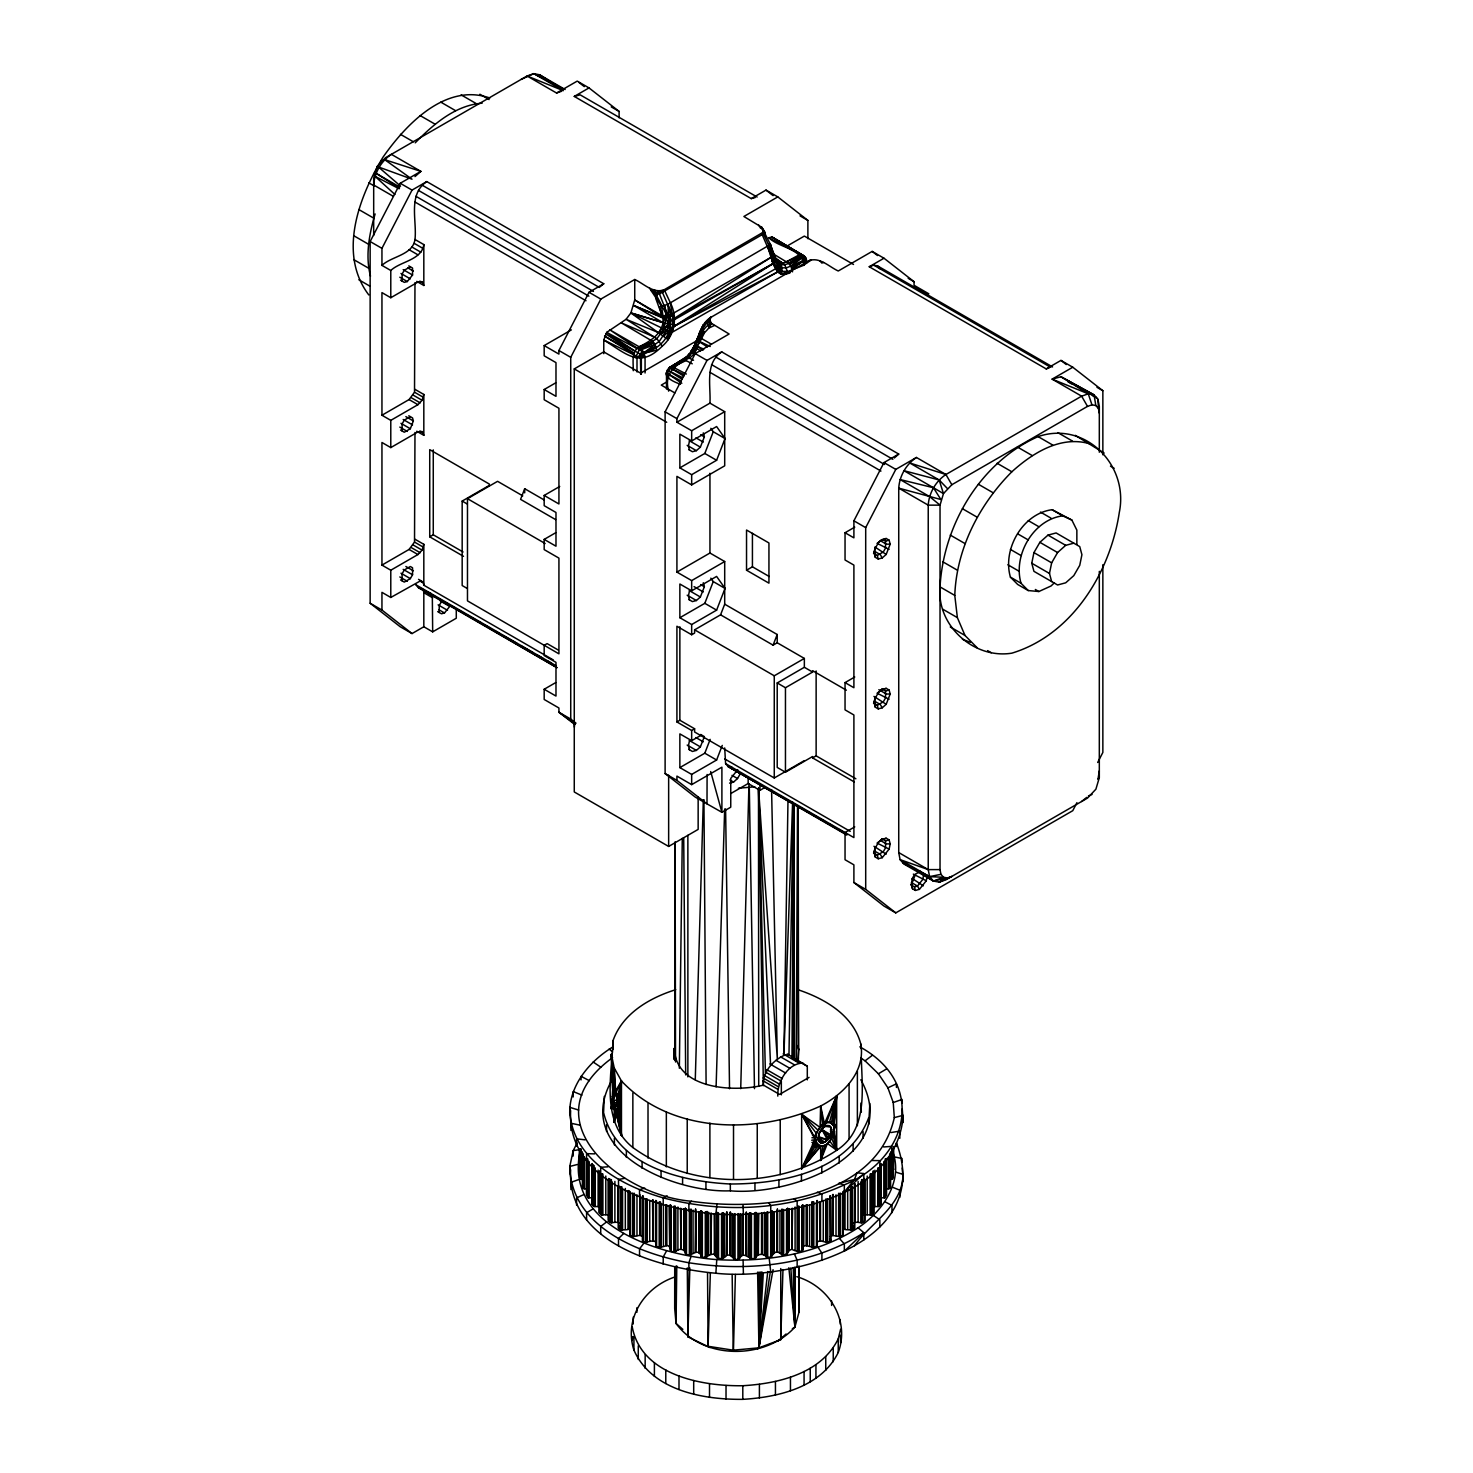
<?xml version="1.0" encoding="UTF-8"?>
<svg xmlns="http://www.w3.org/2000/svg" width="1473" height="1473" viewBox="0 0 1473 1473"><rect width="100%" height="100%" fill="white"/><g stroke="black" fill="none" stroke-linecap="round" stroke-linejoin="round"><path stroke-width="1.5" d="M691.555 353.189L690.782 352.231L695.624 344.222L700.375 331.333L694.851 344.461L697.466 347.076C690.156 361.548 643.664 371.012 680.452 384.25M674.726 1267.038L674.689 1308.447L676.052 1323.454C702.547 1360.039 765.352 1360.095 794.923 1327.044L798.992 1312.222L798.918 1266.209L798.992 1312.222M674.8 1060.284L675.131 843.753M674.339 1059.345L674.358 1048.26C675.26 1089.265 733.609 1092.506 763.474 1085.122L779.567 1094.421L809.064 1077.389M792.971 1059.4L793.763 804.516M707.095 774.485L707.003 803.871L721.899 812.304L730.755 807.186L730.755 778.388L737.752 769.679M615.622 1109.74L613.449 1101.16C614.867 1068.293 622.748 1137.119 613.449 1101.16C619.36 1096.041 620.833 1112.649 615.622 1109.74L619.654 1109.114M792.327 1328.738L794.923 1327.044L795.217 1267.388M796.249 1060.836L797.519 806.081M791.995 1057.743L793.634 804.589M817.754 1138.519L820.977 1142.938C828.526 1143.49 835.928 1130.325 829.004 1125.593C821.474 1125.041 814.072 1138.206 820.977 1142.938L819.098 1141.593L819.098 1133.731L826.592 1122.794C840.162 1120.935 832.871 1142.109 824.99 1145.313C807.609 1150.652 816.65 1121.082 829.649 1121.855L833.736 1125.777L836.682 1150.321C777.192 1189.834 690.947 1189.742 632.856 1147.522C600.634 1121.782 611.663 1076.247 613.081 1040.527C622.6 1013.461 649.685 997.829 675.72 989.672M674.358 1059.603L674.358 1048.26L674.45 1059.29M682.846 1329.364L676.052 1323.454L676.788 1265.97M679.348 1068.256L682.294 838.34M787.981 800.502L783.912 1055.405C772.46 1060.928 762.425 1072.252 763.382 1085.638L758.521 788.202L777.339 1059.197L771.576 789.602M760.215 1271.936L758.926 1347.832L757.435 1348.992M793.211 804.516L788.976 1054.797L783.912 1055.405L792.621 801.993M689.861 1267.977L687.873 1336.84L709.986 1347.556M695.274 1079.727L703.339 799.655M733.444 1351.183L735.395 1274.476M740.716 1088.657L748.984 783.636M804.35 265.03C802.012 248.55 778.886 247.722 768.943 237.779L771.889 236.987L804.571 256.265L805.565 258.953L804.35 265.03L781.445 274.052L778.149 270.296L780.837 273.996L788.037 273.665M782.973 1269.579L780.745 1339.657L758.926 1347.832L733.223 1350.189L708.09 1346.285L710.354 1272.819M716.099 1086.835L724.679 808.99M587.377 1189.061L583.326 1188.416L582.719 1185.581M761.559 1272.249L758.926 1347.832L773.067 1269.671M762.057 1272.046L758.926 1347.832L770.361 1271.457M806.633 260.095L803.908 255.897L771.889 236.987L800.668 254.037L803.393 258.235L803.282 260.703L786.582 267.81L782.108 267.865L775.534 261.071L778.922 263.225L782.881 263.17L800.115 256.284L802.472 255.75L805.694 257.609L806.486 262.875L803.558 261.181L791.645 267.994L805.565 258.953L806.486 262.875L805.565 258.953L801.386 257.425C793.855 259.764 782.347 270.388 775.534 261.071L780.764 264.882L782.108 267.865L781.445 274.052L778.481 269.467L778.131 264.901L769.422 245.696M614.867 1110.918L614.204 1122.371L616.579 1114.49L614.038 1107.641L611.387 1108.727L612.86 1094.347L611.387 1054.245L614.204 1067.87L615.64 1091.014L619.654 1106.186L621.459 1135.462L616.579 1114.49L621.459 1135.462L621.459 1080.961L614.204 1067.87L614.075 1088.639L611.387 1108.727L614.223 1108.359L614.204 1122.371L615.622 1112.907M763.309 1272.782L758.926 1347.832L757.619 1272.138M665.115 773.564L676.917 780.377L707.003 803.871L695.201 797.059L665.115 773.564L665.115 411.832L695.201 353.594L729.117 334.003L711.514 323.397C696.637 329.455 702.253 348.641 690.119 357.589C675.776 364.66 663.421 372.835 668.65 391.155M619.654 1111.912L618.439 1114.951L621.459 1135.462L619.654 1111.912L621.459 1080.961C671.062 1133.915 758.079 1134.854 820.682 1105.984C843.348 1094.273 865.829 1071.608 860.766 1043.934C853.18 1015.155 824.843 998.768 798.44 989.874M619.654 1106.186L621.459 1080.961L615.64 1091.014L614.204 1088.621L614.204 1067.87L614.922 1089.486M807.885 238.718L807.885 220.416L777.799 196.903L743.883 216.494L761.651 227.229L770.453 244.444L668.079 304.138L670.289 314.983L669.884 332.143L673.198 324.465L672.866 316.419L661.635 290.568L656.479 295.429L655.853 298.724L662.684 317.358L674.118 315.866L672.13 314.209L670.362 302.794L664.231 289.721C653.423 294.029 643.701 283.516 634.734 279.502L600.818 299.093L570.732 357.331L570.732 719.063L576.017 723.188M834.031 1128.447C828.452 1162.62 800.465 1138.647 826.592 1122.794M834.123 1127.14L835.154 1124.341L834.123 1130.859M611.958 1104.161L611.387 1108.727L613.486 1104.29L613.449 1093.297L615.622 1093.776L614.609 1092.506L615.438 1093.61M798.071 1058.94L798.826 1049.347L797.372 1045.591M860.858 1079.746C903.225 1156.802 788.736 1196.242 730.332 1190.81C673.732 1193.185 570.806 1150.855 612.418 1079.267M603.635 1111.305L604.298 1096.372M834.215 1126.274L836.682 1095.82L822.081 1129.091M868.702 1124.47L869.843 1103.461M634.734 279.502L634.734 299.94L630.886 312.939L626.08 319.31L606.71 332.364L603.764 339.968C627.627 354.846 639.963 368.471 662.298 346.137C674.8 335.457 677.875 317.284 670.362 302.794M700.596 1211.266L700.596 1254.407C703.1 1262.085 709.949 1252.271 714.626 1254.554C716.817 1260.078 723.593 1259.636 726.833 1255.291C732.228 1253.394 734.014 1262.748 739.538 1258.402C743.681 1250.264 749.002 1260.207 754.452 1258.513C757.214 1254.002 762.977 1252.547 767.01 1257.279C773.122 1259.065 773.399 1248.368 779.954 1253.247C785.938 1259.084 787.319 1249.859 791.94 1249.343C795.604 1251.534 804.148 1253.652 803.282 1246.581L803.448 1205.558M700.596 1254.407C696.729 1248.257 691.371 1257.261 686.473 1254.388C685.313 1249.951 680.176 1247.226 675.812 1251.332C668.852 1254.388 672.001 1245.403 666.698 1245.55C664.323 1246.471 654.472 1249.785 656.258 1243.801C655.43 1236.326 640.81 1247.3 643.038 1238.535M833.736 1125.777L836.682 1095.82L826.482 1122.481M940.032 586.898C943.401 524.885 980.355 462.227 1038.097 436.597C1084.993 420.523 1129.055 464.842 1119.314 512.383C1110.311 572.371 1072.362 634.771 1011.859 653.165C974.021 659.315 936.515 625.749 940.032 586.898L954.78 595.423L957.376 617.629L964.999 635.471L977.17 647.77M954.78 595.423C956.493 548.674 979.195 504.558 1011.859 471.765C1032.683 452.929 1060.891 435.198 1090.02 443.852M619.176 1102.798L621.459 1080.961L616.174 1092.137M796.819 1276.704C828.82 1286.095 850.252 1320.029 838.247 1352.472C821.124 1387.29 778.278 1397.251 742.797 1399.35C702.989 1399.718 651.821 1390.567 633.924 1350.097C623.558 1318.151 644.99 1286.573 675.536 1276.778M632.23 1340.467L632.635 1336.6M780.837 273.996L777.431 272.045L777.376 269.338L773.583 265.011L775.645 260.629L770.453 244.444L768.538 243.745M819.909 1142.44L824.99 1142.127L830.901 1134.781L830.901 1126.919L824.99 1126.403L820.682 1105.984L820.13 1127.434L801.643 1114.214L801.643 1168.715L820.682 1146.454L820.682 1160.485L827.439 1143.471L836.682 1150.321C868.241 1129.883 862.018 1089.799 861.337 1057.669M767.801 1271.512L758.926 1347.832L758.871 1272.138M859.827 1046.843C926.793 1083.465 908.749 1158.588 844.342 1184.826L844.213 1229.329C846.404 1230.065 858.041 1230.857 853.198 1225.794M611.387 1108.727L612.897 1097.348M777.799 1096.115C777.044 1081.974 787.687 1063.451 802.988 1063.027M832.889 1123.733L836.682 1095.82L836.682 1150.321L829.649 1140.986M619.525 1106.702L615.438 1106.131L615.106 1108.469L619.654 1107.843M893.08 1152.696C903.133 1182.377 882.069 1211.966 858.096 1227.782C816.539 1254.628 765.481 1262.435 716.78 1259.618L715.86 1273.243C788.313 1281.197 935.134 1244.795 896.431 1142.956L896.431 1146.546M690.082 354.404L685.682 358.068L690.892 351.716L692.236 352.121C699.196 340.76 698.423 324.594 711.422 316.971L699.528 332.53L701.571 338.532L711.404 344.203M822.799 1146.252L820.682 1160.485L824.99 1145.313M881.038 1163.891L881.038 1197.936L885.199 1197.549L885.825 1194.493M1099.318 571.358L1099.318 777.652L1095.894 789.197L1087.516 798.09L945.924 879.823L939.166 882.143L933.44 881.057L903.925 864.043L900.077 859.624L898.733 852.572L898.733 488.134C899.506 475.871 906.208 464.271 916.427 457.477L945.924 474.509L951.834 484.727L943.457 493.602L940.032 505.147L940.032 869.604L940.934 874.318L943.53 877.264L947.397 877.982L951.834 876.417L939.166 882.143L947.397 877.982L933.44 881.057L918.802 871.261M565.153 89.522L539.578 74.773L533.834 73.65L527.076 75.988L385.484 157.74L377.18 166.486L373.682 178.178L373.682 235.477M414.981 176.594L420.873 171.365L391.376 154.334C381.139 161.128 374.455 172.728 373.682 184.99L393.346 196.351M426.783 181.584L412.035 190.091L381.949 248.348L381.949 265.379C391.615 256.173 412.771 255.142 414.981 239.491C417.135 220.784 407.598 194.289 426.783 181.584L603.764 283.755L599.253 287.401L422.254 185.23M416.749 281.38L423.819 285.467L422.107 281.656L417.927 282.061L390.787 297.73L381.949 292.611L381.949 415.239L409.071 399.57L414.521 392.223L414.981 282.632M381.949 415.239L390.787 420.357L417.927 404.688L422.107 400.269L423.819 394.469L414.981 389.351M416.749 431.239L423.819 435.327L422.107 431.515L417.927 431.92L390.787 447.589L381.949 442.489L381.949 565.098L409.071 549.447L414.521 542.082L414.981 432.491M381.949 565.098L390.787 570.217L417.927 554.548L422.107 550.147L423.819 544.329L414.981 539.228M1099.318 770.839L1097.956 779.42L1099.318 777.652M618.439 1099.337L621.459 1080.961L617.537 1096.059M1054.41 582.774L1051.078 585.959L1038.87 591.52L1028.264 590.563L1017.64 584.431L1010.423 577.14C1002.229 549.319 1022.649 513.451 1052.127 509.713L1071.865 520.061L1076.855 530.133L1076.855 544.292M1028.264 590.563L1021.047 583.271C1012.835 555.45 1033.254 519.582 1062.733 515.845L1071.865 520.061M700.798 330.744L692.31 351.476L694.851 346.413M891.349 1152.236L891.349 1179.486L893.025 1176.945L892.933 1149.29M831.49 1122.408L836.682 1095.82L829.649 1121.855M368.802 294.95C337.538 253.706 359.025 196.738 382.98 157.224C405.996 124.303 445.803 82.58 489.846 98.01M370.496 276.169C365.12 255.75 369.281 233.82 375.118 213.953M400.546 280.201L404.283 282.356L407.303 281.546L412.55 275.028L412.55 268.049L408.794 265.895M381.949 265.379L390.787 270.48C400.472 261.273 421.628 260.242 423.819 244.592L414.981 239.491M400.546 430.061L404.283 432.233L410.341 428.735L413.361 420.947L412.55 417.927L408.794 415.754M400.546 579.939L404.283 582.093L410.341 578.613L412.55 574.765L412.55 567.786L410.341 566.516L404.283 569.996L402.074 573.844L402.074 580.822M689.493 440.85L688.425 446.061L689.493 450.038M721.752 351.881L707.003 360.406L676.917 418.645L676.917 422.217L709.949 403.142C710.98 386.129 704.573 363.131 721.752 351.881L898.733 454.071L894.314 457.993M688.72 449.596L692.402 451.732L696.379 450.664L700.375 447.129L704.352 436.873L703.284 432.878M689.493 590.71L688.425 595.939L689.493 599.916M688.72 599.474L692.402 601.592L696.379 600.524L700.375 596.988L704.352 586.733L703.284 582.756M689.493 740.588L688.425 745.798L689.493 749.775M688.72 749.334L692.402 751.469L696.379 750.401L700.375 746.866L704.352 736.61L700.669 734.475M874.262 553.351L875.054 547.183L874.262 553.351L875.312 557.328L878.239 559.022L882.217 557.954L886.194 554.419L890.189 544.163L889.121 540.168L886.194 538.492L882.217 539.56L877.282 543.353L882.217 539.56M874.262 703.229L875.054 697.042L874.262 703.229L875.312 707.206L878.239 708.881L882.217 707.813L886.194 704.278L890.189 694.022L889.121 690.045L886.194 688.351L882.217 689.419L877.282 693.212L882.217 689.419M874.262 853.088L875.054 846.92L874.262 853.088L875.312 857.065L878.239 858.759L882.217 857.691L889.121 849.111L890.189 843.9L889.121 839.905L886.194 838.229L882.217 839.297L877.282 843.09L882.217 839.297M927.346 875.57L926.278 880.78L919.391 889.361L915.396 890.429L912.487 888.753L911.419 884.757L912.229 878.589L914.438 874.759L920.496 871.261M911.419 884.757L915.396 874.502M923.516 875.57L922.706 879.528L917.458 886.046L914.438 886.856L910.701 884.684M1031.763 563.238L1033.936 552.614L1039.883 542.322L1047.984 535.122L1056.104 532.95L1079.746 546.612L1081.918 554.713L1079.746 565.337L1073.799 575.63L1065.697 582.811L1057.577 584.984L1033.936 571.34L1031.763 563.238L1049.476 573.457L1051.648 581.559M1049.476 573.457L1051.648 562.833L1057.577 552.541L1065.697 545.341L1073.799 543.169M690.782 352.231L694.059 346.265L690.782 352.231L694.114 346.376L700.614 350.997M830.662 1197.033L830.772 1240.561C827.218 1245.9 818.472 1236.657 816.742 1243.801C817.92 1251.59 805.344 1243.378 803.706 1246.324L803.706 1205.448M612.602 1057.614C527.592 1119.185 620.041 1195.597 691.426 1201.232C760.271 1211.487 875.975 1200.403 894.314 1117.602L903.225 1115.3C897.223 1199.335 782.531 1217.84 715.86 1214.12C658.321 1209.02 566.7 1183.298 570.64 1110.605M715.86 1273.243C658.321 1268.143 566.7 1242.42 570.64 1169.709M716.78 1259.618C660.935 1255.346 565.853 1226.641 579.607 1153.746M581.651 1152.236L581.651 1179.486L579.975 1176.945L581.006 1175.988M645.064 373L645.064 357L605.826 333.892L634.145 353.152L604.556 336.102L633.703 354.164L635.379 357.7L639.319 349.948L653.828 342.657L640.829 348.254L656.866 338.68L663.826 329.308L662.868 318.039L659.591 307.268L668.079 304.138L668.429 324.097L666.938 330.836L670.546 324.373L667.435 315.627M662.684 317.358L634.734 299.94L662.298 315.848L670.289 314.983L672.866 316.419L674.229 324.391L668.429 324.097L664.691 315.903L662.684 317.358L633.942 305.592L662.979 322.697L630.886 312.939L668.005 339.619L671.375 332.732L673.198 324.465L670.141 317.155L667.969 315.517L658.192 290.77M618.494 1113.717C619.378 1107.144 619.01 1090.315 612.731 1090.02C611.847 1096.593 612.234 1113.422 618.494 1113.717L621.293 1116.644M838.247 1352.472L838.247 1338.847L840.604 1329.254M608.68 1214.857L601.573 1214.765L599.382 1212.574L599.861 1170.98M663.034 290.255L662.555 292.188L659.425 293.9L657.602 290.678L656.479 295.429L668.005 317.487M668.65 370.625L669.442 367.679L686.418 356.834L693.544 360.241M805.565 258.953L792.198 269.338L789.583 273.297L787.319 271.327L782.218 271.4L777.376 269.338L772.423 261.678L771.797 256.873L762.204 234.667L763.419 231.224L761.651 227.229L762.996 231.261M636.999 371.969L636.999 358.234L640.405 354.312C655.614 350.997 669.129 340.613 670.546 324.373M697.466 347.076L695.238 347.444L690.892 351.716L694.317 346.818L699.565 333.745L694.206 346.597L694.851 344.461M776.86 262.231L782.108 267.865L778.886 267.681L782.218 271.4L775.479 262.065L769.956 243.818L778.794 266.282L777.376 269.338L775.295 268.933L674.063 326.325L671.375 332.732L630.886 312.939L668.429 324.097L660.935 334.058L660.291 329.915L663.826 329.308L668.429 324.097M830.312 1236.547C832.208 1233.324 841.47 1239.511 843.164 1234.098M663.826 329.308L666.422 315.866L664.765 305.463M662.979 323.084C660.622 335.108 649.225 341.754 639.153 346.781C631.015 351.881 633.464 362.745 633.261 370.717M872.053 1206.884L879.086 1206.369L880.872 1204.049L880.265 1164.756M681.042 380.991L666.367 373.019L669.442 367.679L683.472 359.78C678.151 364.181 665.667 365.764 666.496 374.768L671.614 366.427L686.363 374.032M691.04 1256.506L688.885 1262.766L688.885 1269.984M617.795 1110.219L617.077 1111.397M694.317 346.818L699.196 343.338L697.355 339.085L703.505 324.594L699.528 332.53M699.988 335.089L700.577 333.414M668.005 339.619L670.638 332.438L666.459 338.182M885.623 1189.061L889.674 1188.416L890.594 1186.336L890.594 1151.886M863.822 1173.576L844.342 1192.044L854.487 1179.45L857.028 1172.766L863.822 1173.576L863.841 1215.059M544.163 499.955L524.701 488.723L520.577 499.365L555.579 519.582M679.863 467.862L691.666 474.674L716.615 460.276L725.047 438.549L716.615 426.544L691.666 440.961L679.863 434.148L679.863 467.862L704.812 453.463L713.245 431.736L710.833 428.312M679.863 617.721L691.666 624.534L716.615 610.135L725.047 588.408L716.615 576.422L691.666 590.82L679.863 584.008L679.863 617.721L704.812 603.322L713.245 581.596L710.833 578.171M804.35 760.62L774.264 777.983L694.612 732.007L694.612 728.767L691.666 730.479L676.917 721.954L676.917 626.246L691.666 634.753L694.612 633.059L694.612 629.818L720.573 614.83L724.698 604.188L724.698 561.526L709.949 553.019L676.917 572.095L676.917 476.368L691.666 484.893L724.698 465.818L724.698 411.667L709.949 403.142M701.258 735.156L691.666 740.68L679.863 733.885L679.863 767.599L704.812 753.2L710.17 739.372M679.863 767.599L691.666 774.411L716.615 760.013L722.267 745.412M720.573 614.83L773.086 645.156L777.21 634.513L724.698 604.188M892.528 1170.078L893.724 1169.194M603.157 1110.568C614.664 1165.916 681.686 1181.659 730.332 1183.997C781.371 1184.016 848.595 1171.532 868.702 1117.657M696.14 348.07L694.078 353.097L692.236 352.121M716.964 1204.325L715.86 1214.12M617.187 1109.924L616.119 1110.66M600.947 1206.884L593.914 1206.369L592.128 1204.049L592.735 1164.756M928.819 293.808L914.07 285.302L914.07 281.711L883.984 258.217L872.182 251.404L838.266 270.995C829.299 266.981 819.577 256.468 808.769 260.776L710.796 317.395L709.581 319.273L711.349 323.268C708.126 332.309 697.41 335.752 695.716 345.842L703.91 349.138M640.773 374.252L640.405 354.312L642.541 350.132L639.319 349.948L639.153 346.781L609.656 329.749L643.996 352.673L645.064 357M820.074 1146.51L801.643 1168.715L815.085 1139.384L801.643 1114.214L817.975 1130.214M834.252 1128.907L835.32 1126.606M666.496 375.265L667.306 373.553L668.65 377.438M629.836 1234.098C631.935 1239.879 639.392 1232.625 642.983 1236.86M641.933 351.458L644.272 353.152L656.866 350.187L652.999 341.57L639.153 346.781L643.996 352.673L659.388 341.202L666.459 330.615L660.935 334.058M659.425 293.9L660.954 290.715M696.563 342.344L699.417 336.673M704.444 324.649L701.203 330.155L705.291 322.955L710.796 317.395M577.121 1143.048L573.181 1150.671L569.775 1166.45L569.775 1173.668M817.975 1145.828L801.643 1168.715L815.269 1142.183M456.28 609.288L456.28 618.237L432.675 631.862L423.819 626.761L412.035 633.574L400.233 626.761L370.146 603.249L370.146 241.535L400.233 183.278L420.873 171.365L384.729 159.673L381.047 161.312M522.768 495.867L497.579 481.321L467.475 498.684L467.475 600.874L558.93 653.828L558.93 558.12L544.181 549.613L544.181 539.394L555.984 546.207L555.984 512.475L544.181 505.662L544.181 495.444L558.93 503.969L558.93 408.26L544.181 399.735L544.181 389.516L555.984 396.329L555.984 362.616L544.181 355.803L544.181 345.584L558.93 354.091L558.93 350.519L589.016 292.28L603.764 283.755M724.698 747.934L725.6 763.603L853.898 837.585L853.898 714.976L845.042 709.857L845.042 682.607L853.898 687.725L853.898 565.098L845.042 559.998L845.042 532.747L853.898 537.848L853.898 520.816L883.984 462.577L898.733 454.071M1076.929 802.656L1072.767 810.684L895.787 912.873L865.701 889.361L865.701 527.629L895.787 469.39L916.427 457.477M1097.68 762.48L1102.854 752.445L1102.854 564.711M864.043 1214.93L871.427 1214.765L873.618 1212.574L873.618 1171.698M818.583 1136.659L827.752 1139.863L818.104 1137.69M632.23 1326.842C641.05 1375.027 701.443 1386.351 742.797 1385.725C778.278 1383.626 821.124 1373.665 838.247 1338.847M666.514 1250.982L663.218 1256.985L663.218 1264.184M441.458 601.684L439.23 605.513L439.23 612.492M437.702 611.608L441.458 613.781L444.478 612.971L449.707 606.453L440.353 601.039M729.577 783.139L733.554 782.071L737.531 778.536L740.44 773.491L736.758 771.355M875.312 548.14L878.239 543.095M875.312 697.999L878.239 692.954M875.312 847.877L878.239 842.832M801.643 1168.715L816.318 1144.337M612.289 1096.667L613.376 1094.918M587.175 1194.493L587.801 1197.549L591.962 1197.936M802.472 255.75L789.528 264.33L801.828 258.162L790.835 266.061L792.548 271.842M699.62 335.531L703.044 330.357L702.547 327.282M854.487 1245.771C870.948 1222.203 902.047 1206.939 903.225 1174.423L895.713 1172.121M641.344 374.234L641.344 358.234L644.272 353.152L655.964 346.339L643.996 352.673M852.83 1223.805C856.034 1219.773 862.073 1225.407 864.854 1220.601L864.835 1179.339M833.7 1132.903L834.62 1131.669M784.962 274.42L787.319 271.327L784.833 264.827L771.852 255.216M643.904 1243.194L639.54 1248.846L639.54 1256.046M688.038 357.626L690.377 354.68M692.255 363.813L684.301 359.633L680.802 361.695L684.043 359.283M818.509 1134.081L822.044 1129.681L830.901 1134.781M613.063 1046.806C589.587 1061.094 568.596 1085.619 569.775 1114.545M619.802 1225.794C614.959 1230.857 626.596 1230.065 628.787 1229.329L628.787 1190.718M825.911 1126.311L827.752 1125.482M685.682 358.068L689.511 353.704M697.521 338.053L698.552 336.967M663.844 336.102L668.374 331.517M805.381 263.98L811.365 259.929M697.355 339.085L700.117 336.323M778.149 266.742L773.012 263.667L674.45 318.26L771.797 256.873L773.472 255.216L770.453 244.444M612.455 1098.913L613.597 1097.808M623.816 1233.38L618.513 1238.554L618.513 1245.771M415.202 142.844C433.32 124.376 455.267 105.191 482.15 103.184M691.426 1201.232L688.885 1203.662L688.885 1210.861M777.799 1341.351L786.066 1334.004M763.235 229.493L765.095 232.881L763.971 233.618L662.555 292.188L664.231 289.721L762.83 232.458L773.472 255.216M1099.318 452.229L1099.318 406.382L1097.956 399.293L1094.071 394.893L1088.271 393.825L1081.624 396.163L945.924 474.509C935.705 481.303 929.04 492.903 928.229 505.147L928.229 869.604L929.592 876.638L933.44 881.057L943.53 877.264L929.592 876.638L903.041 863.031M1081.624 801.496L1086.706 797.39M827.973 1126.422L830.072 1126.09M817.092 1242.126L817.46 1200.974M606.802 1221.78L600.708 1226.42L600.708 1233.619M861.3 1058.277L865.056 1060.836L872.292 1055.349M673.198 324.465L674.063 326.325L773.012 263.667L767.709 246.599M814.495 1147.393L817.902 1145.239M684.301 359.633L670.528 367.974M772.883 253.669L788.699 263.244L800.115 256.284L800.668 254.037L768.943 237.779M671.172 366.667L682.165 360.001M593.343 1208.725L586.585 1212.739L586.585 1219.957M865.056 1060.836L878.405 1073.78L886.415 1069.011M614.149 1105.063L618.531 1102.798M521.166 79.395L533.834 73.65L563.33 90.663L527.076 75.988L556.573 93.02L577.213 81.107L589.016 87.92L619.102 111.414L619.102 117.803M755.189 197.566L751.248 198.616L574.267 96.426L589.016 87.92M751.248 198.616L765.997 190.091L777.799 196.903M544.181 345.584L571.377 329.878M698.147 797.224L698.147 829.409L668.65 846.441L574.267 791.958L574.267 368.913L603.764 351.881L640.626 373.166L698.331 339.858M786.637 246.304L804.35 236.085L853.511 264.459M771.115 257.296L670.289 314.983M544.181 389.516L555.689 382.87M786.637 261.623L800.668 254.037L803.908 255.897M671.614 366.427L669.607 367.44L683.84 376.149M667.251 381.654L661.285 385.097L674.873 392.941M467.125 588.408L462.172 585.536L462.172 501.078L489.312 485.409L489.312 484.046L429.729 449.633L429.729 536.835L463.498 556.334M1049.236 367.863L1046.217 368.913L869.236 266.742L883.984 258.217M429.729 536.835L433.265 534.791L463.056 551.988M544.181 495.444L559.722 486.477M412.035 633.574L381.949 610.061L381.949 592.349L390.787 597.467L420.192 581.006L423.377 582.848L423.819 585.204L553.314 659.959M676.917 422.217L691.666 430.742L724.698 411.667M544.181 539.394L555.689 532.747M1046.217 368.913L1060.965 360.406L1072.767 367.219L1102.854 390.713L1102.854 454.826M676.917 572.095L691.666 580.601L724.698 561.526M1072.767 367.219L1052.127 379.132L1081.624 396.163L1087.516 406.382L1091.953 404.817L1095.82 405.535L1098.416 408.481L1099.318 413.195M746.535 570.217L768.943 583.161L768.943 542.966L746.535 530.022L746.535 570.217L752.427 566.81L769.237 576.514M574.93 724.642L558.93 712.251L558.93 707.997L544.181 699.472L544.181 689.254L555.689 682.607M845.042 532.747L854.745 527.15M951.834 484.727L1087.516 406.382M773.086 645.156L777.21 642.762L804.35 658.431L804.35 667.287L777.21 682.956L777.21 767.433L785.459 772.202L812.599 756.533L812.599 757.895L854.322 781.96M676.917 721.954L679.863 720.26L694.612 728.767M694.612 629.818L774.264 675.794L804.35 658.431M777.21 682.956L785.459 687.725L812.599 672.056L812.599 670.694L846.367 690.193M845.042 682.607L854.745 677.009M676.917 780.377L676.917 776.105L691.666 784.63L721.899 767.175L721.899 812.304L710.686 771.539M730.626 793.634L748.155 783.526L759.958 790.338L765.26 787.263M812.599 757.895L816.134 755.852L855.868 778.775M854.745 826.887L845.042 832.484L845.042 859.735L853.898 864.835L853.898 882.548L883.984 906.061L895.787 912.873M714.368 325.496L709.25 327.908L708.108 325.238L711.514 323.397L707.905 321.887L709.029 319.015M667.122 1195.763L663.218 1197.862C621.054 1185.82 569.186 1157.465 569.775 1107.346L578.686 1110.053M678.906 362.689L667.435 369.907L681.815 379.205M674.063 326.325L777.431 272.045L778.683 264.845L773.804 258.346L780.764 264.882M813.317 1146.123L816.963 1144.245M880.302 540.665L886.194 538.492M686.363 360.406L672.885 366.759L672.332 369.005L684.227 374.713M886.194 688.351L880.302 690.524M886.194 838.229L880.302 840.402M709.765 321.004L707.905 321.887L708.108 325.238M583.768 1194.585L576.569 1197.917L576.569 1205.135M878.405 1073.78L887.888 1087.811L896.431 1083.833L896.431 1087.442M763.75 233.342L765.095 232.881L761.651 227.229L764.892 232.844M804.35 258.217L805.694 257.609M822.044 1129.681L827.973 1137.487L830.072 1136.567L822.044 1129.681L826.887 1138.85M1088.4 796.009L1092.064 794.407M812.433 1144.484L816.281 1142.956M642.099 349.396L655.135 344.369M578.373 1179.707L570.916 1182.359L570.916 1189.558M894.314 1117.602L893.246 1102.54L902.084 1099.41L902.084 1103.001M556.573 93.02L561.636 91.252M869.236 266.742L873.747 265.158L877.577 265.913L1052.569 366.943M823.517 262.47L821.824 263.059L819.89 260.831M816.005 1146.896L819.043 1145.902M618.108 1101.712L613.762 1103.111M644.714 1188.048L639.54 1189.724L639.54 1196.923M808.143 261.2L809.966 260.242M811.918 1142.496L815.876 1141.391M574.267 96.426L580.159 94.843L757.14 197.032M410.341 266.779L404.283 270.259L402.074 274.107L402.074 281.085M410.341 416.638L404.283 420.136L402.074 423.966L402.074 430.945M883.321 539.855L885.531 541.125L889.121 540.168M873.526 553.277L877.282 555.431L883.321 551.952L885.531 548.122L885.531 541.125M881.793 688.83L885.531 691.003L889.121 690.045M873.526 703.137L877.282 705.309L883.321 701.811L885.531 697.981L885.531 691.003M881.793 838.708L885.531 840.862L889.121 839.905M873.526 853.014L877.282 855.169L883.321 851.689L885.531 847.859L885.531 840.862M577.287 1164.517L569.775 1166.45C570.788 1226.53 638.546 1253.744 688.885 1262.766C748.137 1271.917 812.433 1265.491 863.822 1232.698L858.096 1227.782M854.487 1179.45L838.579 1183.408L844.342 1184.826C788.092 1210.769 722.709 1213.549 663.218 1197.862L663.218 1205.08M738.396 788.221L754.82 786.803M830.385 1129.846L831.766 1129.515M940.934 874.318L929.592 876.638L900.077 859.624L928.229 869.604L940.032 869.604M624.81 1178.308L618.513 1179.45L618.31 1228.059M580.546 1149.437L573.181 1150.671L573.181 1156.066M891.091 1132.534L899.819 1131.098L899.819 1138.298M811.733 1140.231L815.729 1139.605M608.68 1178.529L608.478 1219.847C608.957 1225.702 617.297 1219.754 620.17 1223.805M778.683 264.845L775.479 262.065L772.625 256.063L774.448 264.09L772.202 256.468L772.423 261.678M883.653 1146.97L891.957 1146.344L891.957 1153.543M614.204 1088.621L611.387 1054.245L612.842 1092.837M830.385 1131.282L831.766 1131.19M607.944 1166.819L600.708 1167.297L600.708 1174.515M811.918 1137.764L815.876 1137.672M556.352 665.888L415.883 584.781L418.442 587.727L431.11 593.582M890.189 544.163L886.341 544.163L880.725 540.904M890.189 694.022L886.341 694.022L878.847 689.695M890.189 843.9L886.341 843.9L880.725 840.641M872.2 1160.503L879.841 1160.632L879.841 1167.85M594.595 1153.875L586.585 1153.635L586.512 1195.542M820.019 1131.964L820.977 1130.214M812.433 1135.167L816.281 1135.628M585.112 1139.844L576.569 1138.813L576.569 1146.012M725.6 763.603L728.159 766.549L731.989 767.286M894.627 1156.949L902.084 1158.515L902.084 1162.123M579.754 1125.114L570.916 1123.236L570.916 1130.435M615.033 1104.547L619.249 1105.652M579.276 1169.194L580.472 1170.078M945.924 474.509L909.67 462.945L939.166 479.977L947.286 488.392M618.329 1222.498L617.795 1185.986M671.375 332.732L777.431 272.045L773.012 263.667L674.634 319.549L672.866 316.419M889.121 549.374L878.037 543.795M889.121 699.233L878.037 693.654M889.121 849.111L878.037 843.532M926.278 880.78L913.334 874.115M377.18 166.486L412.035 179.209L384.729 159.673M891.994 1175.988L893.025 1176.945M962.421 639.264L970.394 642.283M420.873 588.482L432.326 595.663L432.675 631.862M556.831 667.527L429.729 593.601L431.294 594.208M1091.953 404.817L1088.271 393.825L1052.127 379.132L1060.965 376.757L1094.071 394.893L1095.82 405.535M658.67 332.659L626.08 319.31L656.866 338.68L662.298 346.137M892.454 1187.201L899.819 1190.202L899.819 1197.42M581.909 1095.12L573.181 1091.548L573.181 1096.962M817.349 1192.173L821.916 1194.087L821.916 1201.287M710.262 346.505L697.999 340.705M665.593 323.526L662.96 322.403L665.188 317.616L662.868 318.039L633.942 305.592M654.73 337.17L621.459 322.937L652.999 341.57M773.38 253.743L773.233 257.388M613.136 1097.367L614.149 1097.827M817.405 1139.844L820.995 1141.52M670.381 371.619L682.68 377.714M790.338 249.029L798.09 252.951M533.834 73.65L563.202 88.767M374.584 172.415L375.044 176.337L399.201 188.802M884.96 1201.765L891.957 1205.448L891.957 1212.666M589.347 1080.685L581.043 1076.303L581.043 1079.912M776.179 261.771L778.922 263.225L775.019 261.016M636.925 348.567L606.71 332.364L634.992 351.182M1094.071 394.893L1060.965 376.757L1088.271 393.825M773.399 257.904L782.881 263.17M1067.759 381.636L1071.608 383.809L1067.446 380.494L1084.993 390.916M1092.837 395.703L1096.704 397.876L1088.897 393.236M846.865 835.081L728.159 766.549L825.672 821.934M829.649 824.199L833.626 826.463M837.603 828.728L843.587 832.116M640.773 358.234L603.764 339.968L603.764 353.686M429.729 593.601L463.461 612.897M467.42 615.162L481.321 623.116M485.28 625.381L489.257 627.645M495.204 631.052L499.181 633.335M503.14 635.6L517.041 643.554M521 645.818L532.913 652.631M536.872 654.896L542.837 658.302M546.796 660.567L550.773 662.85M728.159 766.549L846.515 834.381M613.578 1106.002L615.014 1106.831M611.24 106.885L619.102 111.414M800.023 215.868L807.885 220.416M908.178 278.305L914.07 281.711M1096.962 387.307L1102.854 390.713M873.747 265.158L1050.746 367.348M1104.198 453.095L1075.272 435.345M479.885 94.235L489.091 99.556M1057.798 432.62L1072.547 441.127M1110.476 466.168L1114.159 468.285M461.141 94.88L475.889 103.386M1038.097 436.597L1052.845 445.122M440.814 102.134L455.562 110.659M1017.438 447.037L1032.186 455.544M420.155 115.575L434.903 124.082M997.111 463.259L1011.859 471.765M1052.127 509.713L1062.733 515.845M400.453 134.319L413.361 141.776M1040.454 512.07L1051.078 518.201M978.367 484.249L993.115 492.755M1028.264 520.595L1038.87 526.726M1047.984 535.122L1065.697 545.341M1039.883 542.322L1057.577 552.541M715.86 357.11L892.841 459.3M1017.64 533.815L1028.264 539.947M418.442 190.385L593.435 291.415M400.233 183.278L412.035 190.091M589.016 292.28L600.818 299.093M695.201 353.594L707.003 360.406M883.984 462.577L895.787 469.39M962.421 508.701L977.17 517.207M711.533 364.604L884.536 464.474M1033.936 552.614L1051.648 562.833M415.883 196.277L588.887 296.165M414.981 202.022L585.996 300.75M709.949 372.319L880.964 471.065M1010.423 549.429L1021.047 555.56M368.802 182.836L374.345 186.021M1007.882 564.767L1018.487 570.898M950.251 535.067L964.999 543.574M1035.335 589.476L1038.87 591.52M1010.423 577.14L1021.047 583.271M358.841 209.553L373.59 218.059M414.189 243.34L423.046 248.458M412.035 247.096L420.873 252.196M409.071 249.71L417.927 254.811M942.628 561.692L957.376 570.198M713.245 431.736L725.047 438.549M370.146 241.535L381.949 248.348M558.93 350.519L570.732 357.331M665.115 411.832L676.917 418.645M853.898 520.816L865.701 527.629M700.669 434.738L704.352 436.873M353.686 235.68L368.434 244.187M407.745 267.828L413.361 271.069M695.9 437.831L703.284 442.084M403.179 269.633L412.55 275.028M574.267 368.913L666.698 422.272M419.842 281.085L423.377 283.111M400.969 273.462L410.341 278.876M875.827 547.625L886.194 554.419M689.309 440.74L700.375 447.129M399.809 277.219L407.303 281.546M704.812 453.463L716.615 460.276M874.686 551.381L880.302 554.621L882.217 557.954M687.173 445.343L696.379 450.664M353.686 259.579L368.434 268.086M942.628 609.122L957.376 617.629M358.841 279.76L369.889 286.149M950.251 626.946L964.999 635.471M987.591 650.606L991.274 652.742M414.521 392.223L423.377 397.323M413.25 395.169L422.107 400.269M411.335 397.747L420.192 402.866M409.071 399.57L417.927 404.688M713.245 581.596L725.047 588.408M700.669 584.597L704.352 586.733M405.867 416.62L413.361 420.947M694.059 586.622L703.284 591.943M403.179 419.492L412.55 424.905M419.842 430.945L423.377 432.988M400.969 423.322L410.341 428.735M873.949 696.416L886.194 704.278M689.309 590.618L700.375 596.988M399.809 427.096L407.303 431.423M704.812 603.322L716.615 610.135M874.686 701.258L880.302 704.499L882.217 707.813M687.173 595.202L696.379 600.524M804.35 667.287L812.599 672.056M467.475 498.684L545.139 543.519M462.172 501.078L467.125 503.932M414.521 542.082L423.377 547.201M413.25 545.028L422.107 550.147M411.335 547.625L420.192 552.725M409.071 549.447L417.927 554.548M558.193 649.998L547.127 643.609L544.181 645.321L544.181 655.54L555.984 662.353L555.984 696.066L544.181 689.254M405.867 566.479L413.361 570.806M898.733 852.572L928.229 869.604M695.9 737.55L703.284 741.821M403.179 569.37L412.55 574.765M418.553 579.349L422.107 581.393M419.842 580.804L423.377 582.848M724.698 758.908L850.197 831.361M400.969 573.2L410.341 578.613M873.949 846.275L886.194 854.156M689.309 740.477L700.375 746.866M399.809 576.956L407.303 581.283M422.438 589.108L432.326 595.663M874.686 851.118L880.302 854.358L882.217 857.691M418.442 587.727L556.923 667.692M704.812 753.2L716.615 760.013M423.469 590.563L423.819 592.68L432.675 597.799M687.173 745.08L696.379 750.401M438.125 604.869L447.497 610.282M913.002 879.031L923.368 885.825M732.007 775.35L737.531 778.536M438.862 609.712L444.478 612.971M911.842 882.806L917.458 886.046L919.391 889.361M729.871 779.954L733.554 782.071M370.146 603.249L381.949 610.061M570.732 719.063L558.93 712.251L575.317 724.016M853.898 882.548L865.701 889.361M787.245 1053.95L807.296 1066.231L807.296 1079.875M791.553 1057.154L807.296 1066.231M783.139 1053.895L798.882 1062.99M780.543 1056.841L794.315 1064.776M775.995 1060.302L789.749 1068.238M769.919 1063.948L785.643 1073.044M766.66 1069.601L782.384 1078.696M765.61 1072.123L781.334 1081.219L781.334 1094.862M763.585 1074.995L779.235 1084.036M763.124 1077.96L778.167 1086.632M762.959 1080.74L777.799 1089.302M824.99 1142.127L817.92 1138.04L823.61 1142.772L817.625 1138.169M399.699 187.034L376.296 173.446L399.459 188.231M617.592 1098.987L617.795 1100.681L615.106 1093.076M707.39 346.892L699.767 342.104L704.462 332.769L703.044 330.357M561.802 89.061L539.578 74.773L542.119 77.719M873.397 1215.428L879.841 1219.754L879.841 1226.954M593.159 1062.015L600.8 1067.152M613.136 1095.691L614.149 1096.391M669.092 374.602L681.815 383.293M793.91 1198.783L797.151 1201.066L797.188 1251.332M697.797 346.394L702.952 350.353M1060.965 360.406L1066.286 364.549M872.182 251.404L877.503 255.547M765.997 190.091L773.086 195.633M578.981 82.488L584.302 86.631M827.973 1137.487L829.004 1138.298M609.178 1049.052L612.565 1051.98M378.929 167.443L400.564 186.114M614.112 1108.193L615.696 1109.611M375.044 176.337L394.911 194.473M616.635 1096.869L616.561 1095.783M765.095 232.881L763.419 231.224L763.971 233.618M839.5 1238.535L844.342 1243.948L844.342 1251.166L863.822 1232.698L863.822 1239.898M877.577 265.913L880.136 268.841M614.388 1093.371L614.149 1092.358M816.318 1133.289L801.643 1114.214L815.011 1137.985M788.699 263.244L790.835 266.061M768.906 1203.073L770.747 1205.614L770.674 1256.929M649.483 288.027L661.543 306.402L662.997 315.959M818.067 1247.355L821.916 1253.192L821.916 1260.409M758.632 225.001L760.676 228.333M617.666 1114.803L619.544 1117.897M761.578 233.526L762.204 234.667M653.46 289.813L656.479 295.429L651.176 290.549L653.11 289.647L656.479 295.429L654.988 290.255M794.426 1254.039L797.151 1260.188L797.151 1267.388M829.962 1238.535L830.772 1240.561M831.49 1138.021L836.682 1150.321L833.755 1131.503M775.645 260.629L773.435 254.626L775.479 262.065M887.888 1087.811L893.246 1102.54M636.078 355.545L636.999 358.234M912.229 878.589L912.487 879.547M877.282 555.431L878.239 559.022M874.262 551.141L875.312 557.328M877.282 705.309L878.239 708.881M874.262 701.001L875.312 707.206M914.438 886.856L915.396 890.429M911.419 882.548L912.487 888.753M877.282 855.169L878.239 858.759M874.262 850.878L875.312 857.065M873.618 1212.574L873.139 1170.98M832.889 1134.781L836.682 1150.321M769.201 1258.365L770.747 1271.936M640.405 354.312L641.344 358.234M769.495 245.586L771.797 256.873M743.018 1204.951L743.405 1214.783M822.965 1124.617L820.682 1105.984L820.682 1126.716M822.081 1141.612L822.229 1143.048M619.176 1113.846L621.459 1135.462M788.847 1267.719L794.923 1327.044L794.812 1267.203M823.389 1124.654L823.61 1127.361M902.249 1108.874L903.225 1122.518M902.249 1167.997L903.225 1181.622M790.817 1268.032L794.923 1327.044L794.481 1267.572M613.505 1088.676L611.387 1054.245L613.118 1089.744M1097.956 399.293L1098.416 408.481M743.092 1260.244L743.405 1273.906M758.724 1086.374L758.485 788.202L770.582 1065.421M860.95 1103.019L861.337 1112.17M840.328 1335.127L840.604 1342.879M793.247 1267.516L794.923 1327.044L794.002 1268.179M758.54 788.202L765.408 1073.081M793.818 1268.308L794.923 1327.044M749.315 788.147L754.471 1088.639M725.6 808.972L729.54 1088.75M732.155 1274.495L733.223 1350.189M703.928 799.655L706.101 1084.459M707.537 1272.801L708.09 1346.285M683.711 838.284L685.682 1074.922M687.302 1267.922L687.873 1336.84L687.873 1270.131M797.85 806.191L798.421 1059.197M675.094 841.819L675.536 1061.996M675.941 1266.117L676.052 1323.454M798.163 806.136L798.569 1049.973M793.947 804.608L794.426 1057.78M893.724 1146.491L893.559 1169.58M892.693 1149.161L892.693 1178.676M892.564 1148.958L892.472 1179.063M891.994 1148.756L891.994 1179.339M889.968 1153.985L889.968 1188.048M889.674 1154.353L889.674 1188.416M889.158 1156.876L889.158 1188.674M888.477 1156.986L888.477 1188.766M886.562 1158.809L886.488 1195.542M886.323 1158.441L886.323 1194.769M885.549 1160.871L885.549 1197.199M885.199 1158.938L885.199 1197.549M884.629 1161.442L884.629 1197.77M883.947 1161.497L883.947 1197.825M880.744 1163.578L880.744 1204.435M879.51 1167.445L879.51 1206.037M879.086 1167.758L879.086 1206.369M878.479 1167.942L878.479 1206.553M877.798 1167.96L877.798 1206.571M874.888 1170.17L874.888 1206.497M873.526 1171.311L873.415 1212.942M871.887 1173.594L871.887 1214.47M871.427 1173.889L871.427 1214.765M870.782 1174.036L870.782 1214.912M870.101 1174.018L870.101 1214.894M867.21 1176.043L867.21 1214.654M864.522 1178.989L864.577 1220.97M864.32 1178.529L864.32 1214.857M863.068 1131.503L863.068 1138.316M862.791 1181.512L862.791 1222.387M862.276 1179.505L862.276 1222.645M861.613 1179.615L861.613 1222.756M860.766 1043.934L860.766 1048.481M860.95 1181.825L860.95 1222.7M858.115 1181.401L858.115 1222.277M857.378 1071.221L857.378 1125.722M855.205 1183.703L855.205 1222.314M854.911 1186.041L854.911 1222.369M854.727 1184.531L854.69 1228.059M854.487 1184.145L854.358 1228.408M853.125 1144.521L853.125 1151.334M852.315 1186.575L852.315 1229.716M851.762 1186.796L851.762 1229.937M851.081 1186.87L851.081 1230.01M850.418 1189.024L850.418 1229.9M849.074 1084.091L849.074 1138.592M847.675 1188.453L847.675 1229.329M844.784 1190.571L844.784 1229.182M844.471 1190.626L844.471 1229.219M843.348 1191.326L843.219 1234.871M842.832 1192.044L842.832 1235.184M840.567 1193.222L840.567 1236.363M840.254 1319.569L840.254 1324.117M839.978 1193.406L839.978 1236.565M839.205 1156.25L839.205 1163.062M839.279 1193.443L839.279 1236.584M838.634 1193.296L838.634 1236.436M836.02 1194.824L836.02 1235.7M833.166 1194.511L833.166 1235.387M833.239 1348.108L833.239 1361.733M832.853 1194.529L832.853 1235.405M832.576 1194.621L832.576 1235.497M831.601 1300.917L831.601 1305.446M830.312 1195.671L830.588 1240.947M830.109 1195.818L830.146 1241.242M827.679 1199.132L827.679 1242.273M827.053 1199.28L827.053 1242.42M826.371 1199.261L826.371 1242.42M825.745 1199.096L825.745 1242.236M825.745 1356.78L825.745 1370.406M823.278 1200.458L823.278 1241.334M821.787 1166.303L821.787 1173.116M820.498 1202.244L820.498 1240.855M820.185 1202.244L820.185 1240.855M819.89 1202.318L819.89 1240.929M817.184 1200.44L817.184 1245.863M816.926 1200.808L816.926 1246.232M816.429 1203.349L816.429 1246.489M816.134 670.952L816.134 755.852M815.932 1364.642L815.932 1378.268M813.796 1201.95L813.796 1247.373M813.133 1202.078L813.133 1247.484M812.452 1202.023L812.452 1247.428M811.881 1201.802L811.881 1247.208M810.242 1368.196L810.242 1381.821M809.579 1205.301L809.579 1246.176M806.909 1204.638L806.909 1245.514M806.596 1204.638L806.596 1245.514M806.302 1204.693L806.302 1245.55M804.074 1371.492L804.074 1385.117M802.711 1204.877L802.711 1250.301M802.638 1205.08L802.38 1250.651M801.828 1205.466L801.828 1250.89M801.459 1174.349L801.459 1181.162M799.066 1206.184L799.066 1251.608M798.384 1206.258L798.384 1251.682M797.722 1206.166L797.722 1251.59M795.089 1207.013L795.089 1250.154M792.548 1208.468L791.94 1249.343L791.94 1208.468M792.235 1208.431L792.235 1249.307M790.449 1377.145L790.449 1390.77M789.215 1209.075L789.215 1249.951M788.939 1209.167L788.939 1250.043M788.755 1209.315L788.755 1250.19M787.797 1208.633L787.797 1251.774M787.613 1208.044L787.503 1253.854M787.116 1208.762L787.116 1254.167M786.527 1208.965L786.527 1254.388M785.459 687.725L785.459 772.202M783.636 1209.517L783.636 1254.922M782.955 1209.536L782.955 1254.959M782.31 1209.407L782.31 1254.812M781.832 1209.13L781.832 1254.536M780.745 1268.548L780.745 1339.657M780.23 1120.216L780.23 1174.717M779.954 1210.106L779.954 1253.247M778.922 1180.094L778.922 1186.907M777.56 1209.149L777.56 1252.289M777.21 634.513L777.21 642.762M777.265 1209.094L777.265 1252.234M776.952 1211.377L776.952 1252.253M775.442 1381.49L775.442 1395.097M774.264 675.794L774.264 777.983M774.135 1211.819L773.638 1252.897L773.638 1212.021M773.859 1211.892L773.859 1252.768M772.404 1211.266L772.404 1254.407M771.907 1210.659L771.742 1256.451M771.3 1211.34L771.3 1256.764M767.709 1211.874L767.709 1257.298M767.01 1211.874L767.01 1257.279M766.402 1213.973L766.402 1257.113M765.96 1213.66L765.96 1256.8M764.34 1212.261L764.34 1255.401M762.149 1213.421L762.149 1254.296M761.854 1213.365L761.854 1254.241M761.541 1213.365L761.541 1254.223M759.958 783.691L759.958 790.338M759.405 1384.362L759.405 1397.987M758.669 1213.623L758.135 1254.665L758.135 1213.789M758.374 1213.678L758.374 1254.554M757.251 1123.77L757.251 1178.271M756.625 1212.96L756.625 1256.119M755.833 1212.316L755.833 1257.721M755.594 1212.684L755.594 1258.108M754.949 1183.353L754.949 1190.166M755.097 1212.96L755.097 1258.384M754.452 1213.089L754.452 1258.513M752.427 533.318L752.427 566.81M751.433 1213.273L751.433 1258.697M750.733 1213.218L750.733 1258.642M750.162 1213.015L750.162 1258.421M749.794 1212.684L749.794 1258.089M748.431 1213.457L748.431 1256.616M748.155 776.879L748.155 783.526M746.443 1212.242L746.443 1255.383L745.854 1214.396M746.167 1212.15L746.167 1255.291M742.944 1214.489L742.944 1255.364M742.631 1214.525L742.631 1255.401M742.797 1385.725L742.797 1399.35M742.374 1214.636L742.374 1255.493M740.624 1213.697L740.624 1256.837M739.538 1215.262L739.538 1258.402M739.225 1215.612L739.225 1258.752M738.691 1213.586L738.691 1259.01M738.01 1213.678L738.01 1259.102M734.99 1213.678L734.99 1259.102M734.309 1213.586L734.309 1259.01M733.775 1215.612L733.775 1258.752M733.517 1124.746L733.517 1179.247M733.462 1215.262L733.462 1258.402M732.376 1213.697L732.376 1256.837M730.626 1212.353L730.626 1255.493M730.332 1183.997L730.332 1190.81M730.369 1212.261L730.369 1255.401M730.056 1212.205L730.056 1255.364M727.146 1212.132L726.557 1255.383L726.557 1212.242M726.833 1212.15L726.833 1255.291M726.023 1385.522L726.023 1399.147M724.569 1213.457L724.569 1256.616M723.206 1212.684L723.206 1258.089M722.838 1213.015L722.838 1258.421M722.267 1213.218L722.267 1258.642M721.567 1213.273L721.567 1258.697M718.548 1213.089L718.548 1258.513M717.903 1212.96L717.903 1258.384M717.406 1212.684L717.406 1258.108M717.167 1212.316L717.167 1257.721M716.375 1212.96L716.375 1256.119M714.626 1213.678L714.865 1254.665M714.331 1213.623L714.331 1254.499M711.459 1213.365L710.851 1254.296L710.851 1213.421M711.146 1213.365L711.146 1254.241M709.949 473.256L709.949 553.019M709.894 1123.126L709.894 1177.608M709.507 1383.791L709.507 1397.417M708.66 1212.261L708.66 1255.401M707.04 1211.395L707.04 1256.8M706.598 1211.69L706.598 1257.113M705.935 1182.046L705.935 1188.858M705.99 1211.874L705.99 1257.279M705.291 1211.874L705.291 1257.298M702.326 1211.506L702.326 1256.929M701.7 1211.34L701.7 1256.764M701.258 1211.045L701.258 1256.451M701.093 1210.659L701.093 1256.064M699.362 1212.021L699.362 1252.897M699.141 1211.892L699.141 1252.768M698.865 1211.819L698.865 1252.676M696.048 1211.377L695.44 1252.289L695.44 1209.149M695.735 1209.094L695.735 1252.234M693.691 1380.532L693.691 1394.158M693.046 1210.106L693.046 1253.247M691.666 430.742L691.666 440.961M691.666 474.674L691.666 484.893M691.666 580.601L691.666 590.82M691.666 624.534L691.666 634.753M691.666 730.479L691.666 740.68M691.666 774.411L691.666 784.63M691.168 1209.13L691.168 1254.536M690.69 1209.407L690.69 1254.812M690.045 1209.536L690.045 1254.959M689.364 1209.517L689.364 1254.922M687.873 835.338L687.873 1076.892M687.228 1118.946L687.228 1173.429M686.473 1208.965L686.473 1254.388M685.884 1211.027L685.884 1254.167M685.497 1208.431L685.497 1253.854M685.387 1208.044L685.387 1253.449M684.245 1209.315L684.245 1250.19M684.061 1209.167L684.061 1250.043M683.785 1209.075L683.785 1249.951M682.588 1177.516L682.588 1184.329M681.06 1208.468L681.06 1249.343L680.452 1208.468M680.765 1208.431L680.765 1249.307M679.863 626.817L679.863 720.26M678.998 1375.856L678.998 1389.481M677.911 1207.013L677.911 1250.154M675.812 1208.191L675.812 1251.332M675.278 1206.166L675.278 1251.59M674.616 1206.258L674.616 1251.682M673.934 1206.184L673.934 1251.608M671.172 1205.466L671.172 1250.89M670.62 1205.245L670.62 1250.651M670.289 1204.877L670.289 1250.301M669.552 1205.558L669.718 1246.581L669.294 1205.448M668.65 775.166L668.65 846.441M666.514 372.761L666.496 389.093M666.698 1204.693L666.698 1245.55M666.348 1112.354L666.348 1166.855M666.404 1204.638L666.404 1245.514M666.091 1204.638L666.091 1245.514M665.778 1369.872L665.778 1383.497M663.421 1205.301L663.421 1246.176M661.064 1170.593L661.064 1177.406M661.119 1204.067L661.119 1247.208M660.548 1202.023L660.548 1247.428M659.867 1202.078L659.867 1247.484M659.204 1201.95L659.204 1247.373M656.571 1201.084L656.571 1246.489M656.074 1200.808L656.074 1246.232M655.816 1200.44L655.816 1245.863M655.54 1200.974L655.54 1241.831M654.399 1362.764L654.399 1376.39M653.11 1200.053L653.11 1240.929L652.502 1199.979M652.815 1199.979L652.815 1240.855M649.722 1200.458L649.722 1241.334M648.01 1103.608L648.01 1158.109M647.255 1199.096L647.255 1242.236M646.629 1199.261L646.629 1242.42M645.947 1199.28L645.947 1242.42M645.321 1199.132L645.321 1242.273M645.156 1354.681L645.156 1368.307M642.891 1195.818L642.854 1241.242M642.688 1195.671L642.688 1236.547M642.338 1197.033L642.412 1240.947M642.099 1161.516L642.099 1168.328M640.424 1196.886L640.424 1235.497L639.834 1194.511M640.147 1196.794L640.147 1235.405M638.269 1345.843L638.269 1359.469M636.98 1194.824L636.98 1235.7M636.925 1307.711L636.925 1312.259M634.366 1193.296L634.366 1236.436M633.924 1336.471L633.924 1350.097M633.721 1193.443L633.721 1236.584M633.022 1193.406L633.022 1236.565M633.243 1317.157L633.243 1323.969M632.856 1093.021L632.856 1147.522M632.433 1193.222L632.433 1236.363M630.168 1192.044L630.168 1235.184M629.652 1191.326L629.781 1234.871M628.529 1190.626L628.529 1229.219M628.216 1190.571L628.216 1229.182M626.375 1150.579L626.375 1157.391M625.325 1188.453L625.325 1229.329M622.582 1189.024L622.582 1229.9M621.919 1186.87L621.919 1230.01M621.238 1186.796L621.238 1229.937M620.685 1186.575L620.685 1229.716M618.642 1185.268L618.642 1228.408M618.089 1186.041L618.089 1222.369M614.885 1181.401L614.885 1222.277M614.388 1138.15L614.388 1144.963M613.081 1040.527L613.081 1049.623M612.05 1181.825L612.05 1222.7M611.387 1179.615L611.387 1222.756M610.724 1179.505L610.724 1222.645M610.209 1179.247L610.209 1222.387M608.957 1178.603L608.957 1214.93M608.165 1179.339L608.423 1220.97M606.563 1124.654L606.563 1131.467M605.79 1176.043L605.79 1214.654M602.899 1174.018L602.899 1214.894M602.218 1174.036L602.218 1214.912M601.573 1173.889L601.573 1214.765M601.113 1173.594L601.113 1214.47M599.585 1172.085L599.585 1212.942M599.474 1171.311L599.382 1212.574M598.112 1170.17L598.112 1206.497M595.202 1167.96L595.202 1206.571M594.521 1167.942L594.521 1206.553M593.914 1165.493L593.914 1206.369M593.49 1165.18L593.49 1206.037M592.256 1163.578L592.256 1204.435M591.962 1163.891L592.128 1204.049M589.053 1161.497L589.053 1197.825M588.371 1161.442L588.371 1197.77M587.801 1158.938L587.801 1197.549M587.451 1160.871L587.451 1197.199M586.677 1158.441L586.677 1194.769M584.523 1156.986L584.523 1188.766M583.842 1156.876L583.842 1188.674M583.326 1154.353L583.326 1188.416M583.032 1153.985L583.032 1188.048M582.406 1151.886L582.406 1186.336M581.006 1148.756L581.006 1179.339M580.528 1149.548L580.528 1179.063M580.436 1148.958L580.307 1178.676M580.067 1149.29L579.975 1176.945M579.865 1149.456L579.865 1169.893M579.276 1148.756L579.441 1169.58M574.415 722.635L574.415 727.146M524.701 488.723L524.701 492.847M433.265 449.891L433.265 534.791M423.819 244.592L423.819 285.467M423.819 394.469L423.819 435.327M423.819 544.329L423.819 585.204M423.819 592.68L423.819 626.761M390.787 270.48L390.787 297.73M390.787 420.357L390.787 447.589M390.787 570.217L390.787 597.467M940.032 505.147L928.229 505.147L898.733 488.134L940.897 499.531L933.422 487.729L903.925 470.679L939.166 479.977L943.457 493.602L933.422 487.729L900.077 479.535L929.592 496.567L940.032 505.147"/></g></svg>
